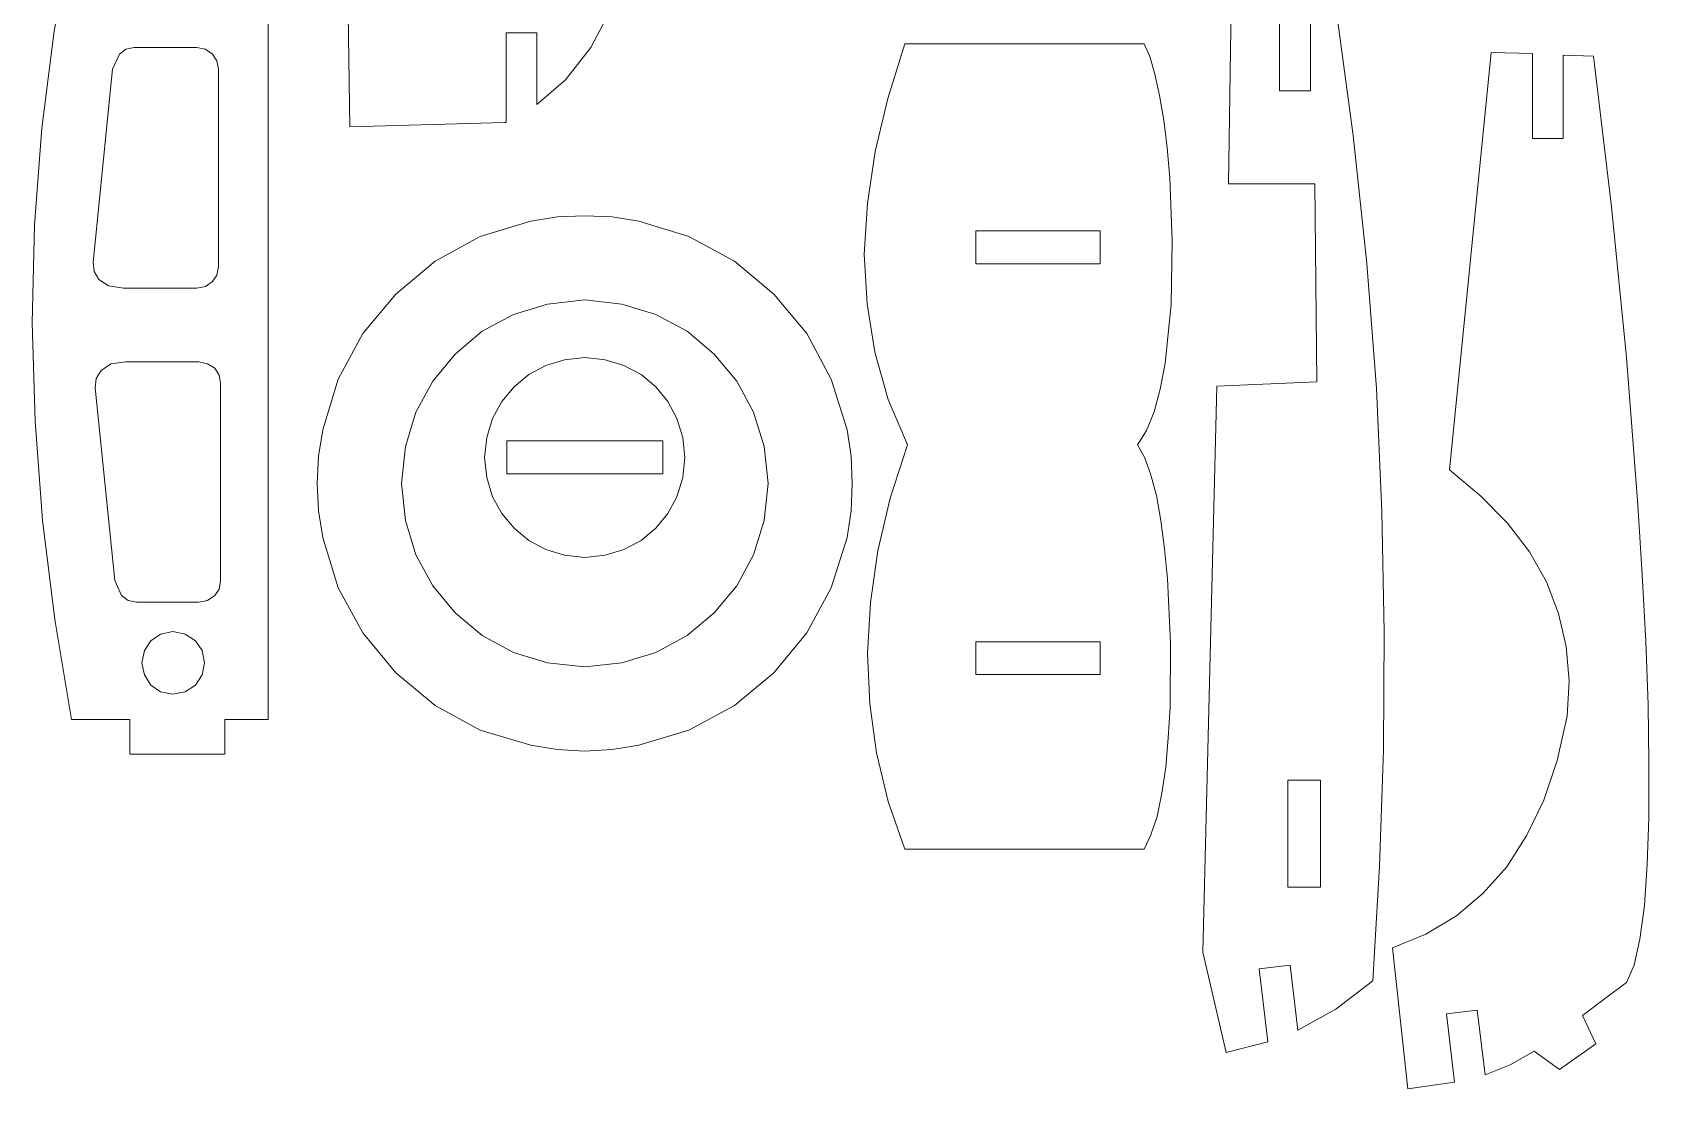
# Model space of a CAD drawing. Header units: millimetres. Extents: x -688 to 954, y -287 to 861.
# Drawn here: x -682.3 to -387, y -287.4 to -94.3 of the extents above; entities that cross this region are included whole.
import ezdxf

# ---------------------------------------------------------------- set-up
doc = ezdxf.new("R2010")
doc.units = ezdxf.units.MM
doc.header["$MEASUREMENT"] = 0
doc.layers.add('Camada 1', color=7, linetype='Continuous')

msp = doc.modelspace()

# ---------------------------------------------------------------- linework, layer by layer
at = {"layer": 'Camada 1', "color": 250, "lineweight": 9}
for points, knots in [([(-624.7631, -82.588), (-624.7631, -82.588), (-615.2921, -78.883), (-615.2921, -78.883), (-615.2921, -78.883), (-615.2921, -78.883), (-607.1441, -74.227), (-607.1441, -74.227), (-607.1441, -74.227), (-607.1441, -74.227), (-600.2111, -68.671), (-600.2111, -68.671), (-600.2111, -68.671), (-600.2111, -68.671), (-594.7091, -62.11), (-594.7091, -62.11), (-594.7091, -62.11), (-594.7091, -62.11), (-590.5811, -54.49), (-590.5811, -54.49), (-590.5811, -54.49), (-590.5811, -54.49), (-587.9861, -45.757), (-587.9861, -45.757), (-587.9861, -45.757), (-587.9861, -45.757), (-587.0351, -35.914), (-587.0351, -35.914), (-587.0351, -35.914), (-587.0351, -35.914), (-587.5631, -24.802), (-587.5631, -24.802), (-587.5631, -24.802), (-587.5631, -24.802), (-590.0501, -18.823), (-590.0501, -18.823), (-590.0501, -18.823), (-590.0501, -18.823), (-592.7501, -13.426), (-592.7501, -13.426), (-592.7501, -13.426), (-592.7501, -13.426), (-595.7141, -8.611), (-595.7141, -8.611), (-595.7141, -8.611), (-595.7141, -8.611), (-598.7831, -4.324), (-598.7831, -4.324), (-598.7831, -4.324), (-598.7831, -4.324), (-602.1161, -0.514), (-602.1161, -0.514), (-602.1161, -0.514), (-602.1161, -0.514), (-605.7131, 2.819), (-605.7131, 2.819), (-605.7131, 2.819), (-605.7131, 2.819), (-613.2281, 8.06), (-613.2281, 8.06), (-613.2281, 8.06), (-613.2281, 8.06), (-621.4841, 11.552), (-621.4841, 11.552), (-621.4841, 11.552), (-621.4841, 11.552), (-630.3191, 13.508), (-630.3191, 13.508), (-630.3191, 13.508), (-630.3191, 13.508), (-639.7391, 14.09), (-639.7391, 14.09), (-639.7391, 14.09), (-639.7391, 14.09), (-649.5821, 13.403), (-649.5821, 13.403), (-649.5821, 13.403), (-649.5821, 13.403), (-649.5821, 25.628), (-649.5821, 25.628), (-649.5821, 25.628), (-649.5821, 25.628), (-646.1951, 30.125), (-646.1951, 30.125), (-646.1951, 30.125), (-646.1951, 30.125), (-642.1211, 33.14), (-642.1211, 33.14), (-642.1211, 33.14), (-642.1211, 33.14), (-637.3061, 34.676), (-637.3061, 34.676), (-637.3061, 34.676), (-637.3061, 34.676), (-631.7501, 34.676), (-631.7501, 34.676), (-631.7501, 34.676), (-631.7501, 34.676), (-631.7501, 24.515), (-631.7501, 24.515), (-631.7501, 24.515), (-631.7501, 24.515), (-626.0861, 24.515), (-626.0861, 24.515), (-626.0861, 24.515), (-626.0861, 24.515), (-626.0861, 33.458), (-626.0861, 33.458), (-626.0861, 33.458), (-626.0861, 33.458), (-625.4531, 33.299), (-625.4531, 33.299), (-625.4531, 33.299), (-625.4531, 33.299), (-614.0741, 26.102), (-614.0741, 26.102), (-614.0741, 26.102), (-614.0741, 26.102), (-604.1261, 18.749), (-604.1261, 18.749), (-604.1261, 18.749), (-604.1261, 18.749), (-595.5011, 11.393), (-595.5011, 11.393), (-595.5011, 11.393), (-595.5011, 11.393), (-588.3581, 4.037), (-588.3581, 4.037), (-588.3581, 4.037), (-588.3581, 4.037), (-582.5381, -3.478), (-582.5381, -3.478), (-582.5381, -3.478), (-582.5381, -3.478), (-577.9871, -10.885), (-577.9871, -10.885), (-577.9871, -10.885), (-577.9871, -10.885), (-574.7051, -18.454), (-574.7051, -18.454), (-574.7051, -18.454), (-574.7051, -18.454), (-572.7461, -25.966), (-572.7461, -25.966), (-572.7461, -25.966), (-572.7461, -25.966), (-571.6901, -34.645), (-571.6901, -34.645), (-571.6901, -34.645), (-571.6901, -34.645), (-571.0001, -42.742), (-571.0001, -42.742), (-571.0001, -42.742), (-571.0001, -42.742), (-570.6311, -50.362), (-570.6311, -50.362), (-570.6311, -50.362), (-570.6311, -50.362), (-570.6311, -57.451), (-570.6311, -57.451), (-570.6311, -57.451), (-570.6311, -57.451), (-570.8951, -63.907), (-570.8951, -63.907), (-570.8951, -63.907), (-570.8951, -63.907), (-571.4771, -70.045), (-571.4771, -70.045), (-571.4771, -70.045), (-571.4771, -70.045), (-573.4871, -80.788), (-573.4871, -80.788), (-573.4871, -80.788), (-573.4871, -80.788), (-576.3971, -89.731), (-576.3971, -89.731), (-576.3971, -89.731), (-576.3971, -89.731), (-580.2611, -97.087), (-580.2611, -97.087), (-580.2611, -97.087), (-580.2611, -97.087), (-584.9171, -103.012), (-584.9171, -103.012), (-584.9171, -103.012), (-584.9171, -103.012), (-590.1581, -107.512), (-590.1581, -107.512), (-590.1581, -107.512), (-590.1581, -107.512), (-590.1581, -94.441), (-590.1581, -94.441), (-590.1581, -94.441), (-590.1581, -94.441), (-595.7651, -94.441), (-595.7651, -94.441), (-595.7651, -94.441), (-595.7651, -94.441), (-595.7651, -110.791), (-595.7651, -110.791), (-595.7651, -110.791), (-595.7651, -110.791), (-596.0291, -110.845), (-596.0291, -110.845), (-596.0291, -110.845), (-596.0291, -110.845), (-624.3401, -111.64), (-624.3401, -111.64), (-624.3401, -111.64), (-624.3401, -111.64), (-624.7631, -82.588), (-624.7631, -82.588)], [0, 0, 0, 0, 0.01851852, 0.01851852, 0.01851852, 0.01851852, 0.03703704, 0.03703704, 0.03703704, 0.03703704, 0.05555556, 0.05555556, 0.05555556, 0.05555556, 0.07407407, 0.07407407, 0.07407407, 0.07407407, 0.09259259, 0.09259259, 0.09259259, 0.09259259, 0.11111111, 0.11111111, 0.11111111, 0.11111111, 0.12962963, 0.12962963, 0.12962963, 0.12962963, 0.14814815, 0.14814815, 0.14814815, 0.14814815, 0.16666667, 0.16666667, 0.16666667, 0.16666667, 0.18518519, 0.18518519, 0.18518519, 0.18518519, 0.2037037, 0.2037037, 0.2037037, 0.2037037, 0.22222222, 0.22222222, 0.22222222, 0.22222222, 0.24074074, 0.24074074, 0.24074074, 0.24074074, 0.25925926, 0.25925926, 0.25925926, 0.25925926, 0.27777778, 0.27777778, 0.27777778, 0.27777778, 0.2962963, 0.2962963, 0.2962963, 0.2962963, 0.31481481, 0.31481481, 0.31481481, 0.31481481, 0.33333333, 0.33333333, 0.33333333, 0.33333333, 0.35185185, 0.35185185, 0.35185185, 0.35185185, 0.37037037, 0.37037037, 0.37037037, 0.37037037, 0.38888889, 0.38888889, 0.38888889, 0.38888889, 0.40740741, 0.40740741, 0.40740741, 0.40740741, 0.42592593, 0.42592593, 0.42592593, 0.42592593, 0.44444444, 0.44444444, 0.44444444, 0.44444444, 0.46296296, 0.46296296, 0.46296296, 0.46296296, 0.48148148, 0.48148148, 0.48148148, 0.48148148, 0.5, 0.5, 0.5, 0.5, 0.51851852, 0.51851852, 0.51851852, 0.51851852, 0.53703704, 0.53703704, 0.53703704, 0.53703704, 0.55555556, 0.55555556, 0.55555556, 0.55555556, 0.57407407, 0.57407407, 0.57407407, 0.57407407, 0.59259259, 0.59259259, 0.59259259, 0.59259259, 0.61111111, 0.61111111, 0.61111111, 0.61111111, 0.62962963, 0.62962963, 0.62962963, 0.62962963, 0.64814815, 0.64814815, 0.64814815, 0.64814815, 0.66666667, 0.66666667, 0.66666667, 0.66666667, 0.68518519, 0.68518519, 0.68518519, 0.68518519, 0.7037037, 0.7037037, 0.7037037, 0.7037037, 0.72222222, 0.72222222, 0.72222222, 0.72222222, 0.74074074, 0.74074074, 0.74074074, 0.74074074, 0.75925926, 0.75925926, 0.75925926, 0.75925926, 0.77777778, 0.77777778, 0.77777778, 0.77777778, 0.7962963, 0.7962963, 0.7962963, 0.7962963, 0.81481481, 0.81481481, 0.81481481, 0.81481481, 0.83333333, 0.83333333, 0.83333333, 0.83333333, 0.85185185, 0.85185185, 0.85185185, 0.85185185, 0.87037037, 0.87037037, 0.87037037, 0.87037037, 0.88888889, 0.88888889, 0.88888889, 0.88888889, 0.90740741, 0.90740741, 0.90740741, 0.90740741, 0.92592593, 0.92592593, 0.92592593, 0.92592593, 0.94444444, 0.94444444, 0.94444444, 0.94444444, 0.96296296, 0.96296296, 0.96296296, 0.96296296, 1, 1, 1, 1]), ([(-663.7125, -70.6064), (-663.7125, -70.6064), (-647.0415, -69.9704), (-647.0415, -69.9704), (-647.0415, -69.9704), (-647.0415, -69.9704), (-647.1495, -76.5314), (-647.1495, -76.5314), (-647.1495, -76.5314), (-647.1495, -76.5314), (-639.2115, -76.5314), (-639.2115, -76.5314), (-639.2115, -76.5314), (-639.2115, -76.5314), (-639.2115, -219.9374), (-639.2115, -219.9374), (-639.2115, -219.9374), (-639.2115, -219.9374), (-647.1495, -219.9374), (-647.1495, -219.9374), (-647.1495, -219.9374), (-647.1495, -219.9374), (-647.1495, -226.2854), (-647.1495, -226.2854), (-647.1495, -226.2854), (-647.1495, -226.2854), (-664.5045, -226.2854), (-664.5045, -226.2854), (-664.5045, -226.2854), (-664.5045, -226.2854), (-664.5045, -219.9374), (-664.5045, -219.9374), (-664.5045, -219.9374), (-664.5045, -219.9374), (-675.1935, -219.9374), (-675.1935, -219.9374), (-675.1935, -219.9374), (-675.1935, -219.9374), (-678.2115, -201.6794), (-678.2115, -201.6794), (-678.2115, -201.6794), (-678.2115, -201.6794), (-680.4855, -183.4784), (-680.4855, -183.4784), (-680.4855, -183.4784), (-680.4855, -183.4784), (-681.8085, -165.3794), (-681.8085, -165.3794), (-681.8085, -165.3794), (-681.8085, -165.3794), (-682.3365, -147.4424), (-682.3365, -147.4424), (-682.3365, -147.4424), (-682.3365, -147.4424), (-681.9675, -129.5564), (-681.9675, -129.5564), (-681.9675, -129.5564), (-681.9675, -129.5564), (-680.5905, -111.8294), (-680.5905, -111.8294), (-680.5905, -111.8294), (-680.5905, -111.8294), (-678.3705, -94.1024), (-678.3705, -94.1024), (-678.3705, -94.1024), (-678.3705, -94.1024), (-675.1935, -76.5314), (-675.1935, -76.5314), (-675.1935, -76.5314), (-675.1935, -76.5314), (-664.5045, -76.5314), (-664.5045, -76.5314), (-664.5045, -76.5314), (-664.5045, -76.5314), (-663.7125, -70.6064), (-663.7125, -70.6064)], [0, 0, 0, 0, 0.05, 0.05, 0.05, 0.05, 0.1, 0.1, 0.1, 0.1, 0.15, 0.15, 0.15, 0.15, 0.2, 0.2, 0.2, 0.2, 0.25, 0.25, 0.25, 0.25, 0.3, 0.3, 0.3, 0.3, 0.35, 0.35, 0.35, 0.35, 0.4, 0.4, 0.4, 0.4, 0.45, 0.45, 0.45, 0.45, 0.5, 0.5, 0.5, 0.5, 0.55, 0.55, 0.55, 0.55, 0.6, 0.6, 0.6, 0.6, 0.65, 0.65, 0.65, 0.65, 0.7, 0.7, 0.7, 0.7, 0.75, 0.75, 0.75, 0.75, 0.8, 0.8, 0.8, 0.8, 0.85, 0.85, 0.85, 0.85, 0.9, 0.9, 0.9, 0.9, 1, 1, 1, 1]), ([(-468.4731, -262.4782), (-468.4731, -262.4782), (-465.8811, -159.0262), (-465.8811, -159.0262), (-465.8811, -159.0262), (-465.8811, -159.0262), (-447.6261, -158.2312), (-447.6261, -158.2312), (-447.6261, -158.2312), (-447.6261, -158.2312), (-447.9951, -122.0362), (-447.9951, -122.0362), (-447.9951, -122.0362), (-447.9951, -122.0362), (-463.7661, -122.0362), (-463.7661, -122.0362), (-463.7661, -122.0362), (-463.7661, -122.0362), (-463.2891, -89.7052), (-463.2891, -89.7052), (-463.2891, -89.7052), (-463.2891, -89.7052), (-454.4511, -89.4922), (-454.4511, -89.4922), (-454.4511, -89.4922), (-454.4511, -89.4922), (-454.4511, -105.0502), (-454.4511, -105.0502), (-454.4511, -105.0502), (-454.4511, -105.0502), (-448.7901, -105.0502), (-448.7901, -105.0502), (-448.7901, -105.0502), (-448.7901, -105.0502), (-448.7901, -89.3872), (-448.7901, -89.3872), (-448.7901, -89.3872), (-448.7901, -89.3872), (-444.1851, -89.2822), (-444.1851, -89.2822), (-444.1851, -89.2822), (-444.1851, -89.2822), (-440.9571, -113.1982), (-440.9571, -113.1982), (-440.9571, -113.1982), (-440.9571, -113.1982), (-438.4701, -136.5892), (-438.4701, -136.5892), (-438.4701, -136.5892), (-438.4701, -136.5892), (-436.7241, -159.4492), (-436.7241, -159.4492), (-436.7241, -159.4492), (-436.7241, -159.4492), (-435.7191, -181.8862), (-435.7191, -181.8862), (-435.7191, -181.8862), (-435.7191, -181.8862), (-435.2961, -203.8972), (-435.2961, -203.8972), (-435.2961, -203.8972), (-435.2961, -203.8972), (-435.4551, -225.4882), (-435.4551, -225.4882), (-435.4551, -225.4882), (-435.4551, -225.4882), (-436.1961, -246.7612), (-436.1961, -246.7612), (-436.1961, -246.7612), (-436.1961, -246.7612), (-437.3601, -267.6622), (-437.3601, -267.6622), (-437.3601, -267.6622), (-437.3601, -267.6622), (-444.1341, -272.8492), (-444.1341, -272.8492), (-444.1341, -272.8492), (-444.1341, -272.8492), (-451.0641, -276.7102), (-451.0641, -276.7102), (-451.0641, -276.7102), (-451.0641, -276.7102), (-452.4951, -264.8062), (-452.4951, -264.8062), (-452.4951, -264.8062), (-452.4951, -264.8062), (-458.1561, -265.4932), (-458.1561, -265.4932), (-458.1561, -265.4932), (-458.1561, -265.4932), (-456.5691, -278.8282), (-456.5691, -278.8282), (-456.5691, -278.8282), (-456.5691, -278.8282), (-464.1891, -280.7872), (-464.1891, -280.7872), (-464.1891, -280.7872), (-464.1891, -280.7872), (-468.4731, -262.4782), (-468.4731, -262.4782)], [0, 0, 0, 0, 0.03846154, 0.03846154, 0.03846154, 0.03846154, 0.07692308, 0.07692308, 0.07692308, 0.07692308, 0.11538462, 0.11538462, 0.11538462, 0.11538462, 0.15384615, 0.15384615, 0.15384615, 0.15384615, 0.19230769, 0.19230769, 0.19230769, 0.19230769, 0.23076923, 0.23076923, 0.23076923, 0.23076923, 0.26923077, 0.26923077, 0.26923077, 0.26923077, 0.30769231, 0.30769231, 0.30769231, 0.30769231, 0.34615385, 0.34615385, 0.34615385, 0.34615385, 0.38461538, 0.38461538, 0.38461538, 0.38461538, 0.42307692, 0.42307692, 0.42307692, 0.42307692, 0.46153846, 0.46153846, 0.46153846, 0.46153846, 0.5, 0.5, 0.5, 0.5, 0.53846154, 0.53846154, 0.53846154, 0.53846154, 0.57692308, 0.57692308, 0.57692308, 0.57692308, 0.61538462, 0.61538462, 0.61538462, 0.61538462, 0.65384615, 0.65384615, 0.65384615, 0.65384615, 0.69230769, 0.69230769, 0.69230769, 0.69230769, 0.73076923, 0.73076923, 0.73076923, 0.73076923, 0.76923077, 0.76923077, 0.76923077, 0.76923077, 0.80769231, 0.80769231, 0.80769231, 0.80769231, 0.84615385, 0.84615385, 0.84615385, 0.84615385, 0.88461538, 0.88461538, 0.88461538, 0.88461538, 0.92307692, 0.92307692, 0.92307692, 0.92307692, 1, 1, 1, 1]), ([(-671.2245, -136.3274), (-671.2245, -136.3274), (-667.6785, -101.0864), (-667.6785, -101.0864), (-667.6785, -101.0864), (-667.6785, -101.0864), (-666.4095, -98.3354), (-666.4095, -98.3354), (-666.4095, -98.3354), (-666.4095, -98.3354), (-665.2455, -97.4354), (-665.2455, -97.4354), (-665.2455, -97.4354), (-665.2455, -97.4354), (-663.7125, -97.1174), (-663.7125, -97.1174), (-663.7125, -97.1174), (-663.7125, -97.1174), (-652.2825, -97.1174), (-652.2825, -97.1174), (-652.2825, -97.1174), (-652.2825, -97.1174), (-650.6925, -97.4354), (-650.6925, -97.4354), (-650.6925, -97.4354), (-650.6925, -97.4354), (-649.4235, -98.3354), (-649.4235, -98.3354), (-649.4235, -98.3354), (-649.4235, -98.3354), (-648.6285, -99.5504), (-648.6285, -99.5504), (-648.6285, -99.5504), (-648.6285, -99.5504), (-648.3135, -101.0864), (-648.3135, -101.0864), (-648.3135, -101.0864), (-648.3135, -101.0864), (-648.3135, -137.1224), (-648.3135, -137.1224), (-648.3135, -137.1224), (-648.3135, -137.1224), (-648.6285, -138.7094), (-648.6285, -138.7094), (-648.6285, -138.7094), (-648.6285, -138.7094), (-649.4235, -139.8734), (-649.4235, -139.8734), (-649.4235, -139.8734), (-649.4235, -139.8734), (-650.6925, -140.7734), (-650.6925, -140.7734), (-650.6925, -140.7734), (-650.6925, -140.7734), (-652.2825, -141.0914), (-652.2825, -141.0914), (-652.2825, -141.0914), (-652.2825, -141.0914), (-665.6685, -141.0914), (-665.6685, -141.0914), (-665.6685, -141.0914), (-665.6685, -141.0914), (-668.4195, -140.6684), (-668.4195, -140.6684), (-668.4195, -140.6684), (-668.4195, -140.6684), (-670.1655, -139.5044), (-670.1655, -139.5044), (-670.1655, -139.5044), (-670.1655, -139.5044), (-671.0655, -138.0224), (-671.0655, -138.0224), (-671.0655, -138.0224), (-671.0655, -138.0224), (-671.2245, -136.3274), (-671.2245, -136.3274)], [0, 0, 0, 0, 0.05, 0.05, 0.05, 0.05, 0.1, 0.1, 0.1, 0.1, 0.15, 0.15, 0.15, 0.15, 0.2, 0.2, 0.2, 0.2, 0.25, 0.25, 0.25, 0.25, 0.3, 0.3, 0.3, 0.3, 0.35, 0.35, 0.35, 0.35, 0.4, 0.4, 0.4, 0.4, 0.45, 0.45, 0.45, 0.45, 0.5, 0.5, 0.5, 0.5, 0.55, 0.55, 0.55, 0.55, 0.6, 0.6, 0.6, 0.6, 0.65, 0.65, 0.65, 0.65, 0.7, 0.7, 0.7, 0.7, 0.75, 0.75, 0.75, 0.75, 0.8, 0.8, 0.8, 0.8, 0.85, 0.85, 0.85, 0.85, 0.9, 0.9, 0.9, 0.9, 1, 1, 1, 1]), ([(-525.9931, -106.405), (-525.9931, -106.405), (-522.9241, -96.454), (-522.9241, -96.454), (-522.9241, -96.454), (-522.9241, -96.454), (-479.1631, -96.454), (-479.1631, -96.454), (-479.1631, -96.454), (-479.1631, -96.454), (-478.1581, -98.785), (-478.1581, -98.785), (-478.1581, -98.785), (-478.1581, -98.785), (-477.2041, -101.959), (-477.2041, -101.959), (-477.2041, -101.959), (-477.2041, -101.959), (-476.3581, -105.874), (-476.3581, -105.874), (-476.3581, -105.874), (-476.3581, -105.874), (-475.5631, -110.374), (-475.5631, -110.374), (-475.5631, -110.374), (-475.5631, -110.374), (-474.9811, -115.453), (-474.9811, -115.453), (-474.9811, -115.453), (-474.9811, -115.453), (-474.5041, -120.955), (-474.5041, -120.955), (-474.5041, -120.955), (-474.5041, -120.955), (-474.0301, -132.439), (-474.0301, -132.439), (-474.0301, -132.439), (-474.0301, -132.439), (-474.2401, -144.079), (-474.2401, -144.079), (-474.2401, -144.079), (-474.2401, -144.079), (-475.3531, -154.822), (-475.3531, -154.822), (-475.3531, -154.822), (-475.3531, -154.822), (-476.2531, -159.586), (-476.2531, -159.586), (-476.2531, -159.586), (-476.2531, -159.586), (-477.3631, -163.714), (-477.3631, -163.714), (-477.3631, -163.714), (-477.3631, -163.714), (-478.7401, -167.098), (-478.7401, -167.098), (-478.7401, -167.098), (-478.7401, -167.098), (-480.3781, -169.744), (-480.3781, -169.744), (-480.3781, -169.744), (-480.3781, -169.744), (-479.1091, -171.967), (-479.1091, -171.967), (-479.1091, -171.967), (-479.1091, -171.967), (-477.9991, -175.036), (-477.9991, -175.036), (-477.9991, -175.036), (-477.9991, -175.036), (-476.9401, -179.005), (-476.9401, -179.005), (-476.9401, -179.005), (-476.9401, -179.005), (-476.1451, -183.556), (-476.1451, -183.556), (-476.1451, -183.556), (-476.1451, -183.556), (-475.4581, -188.743), (-475.4581, -188.743), (-475.4581, -188.743), (-475.4581, -188.743), (-474.9301, -194.194), (-474.9301, -194.194), (-474.9301, -194.194), (-474.9301, -194.194), (-474.3481, -205.888), (-474.3481, -205.888), (-474.3481, -205.888), (-474.3481, -205.888), (-474.3991, -217.687), (-474.3991, -217.687), (-474.3991, -217.687), (-474.3991, -217.687), (-474.7711, -223.297), (-474.7711, -223.297), (-474.7711, -223.297), (-474.7711, -223.297), (-475.1941, -228.64), (-475.1941, -228.64), (-475.1941, -228.64), (-475.1941, -228.64), (-475.9351, -233.404), (-475.9351, -233.404), (-475.9351, -233.404), (-475.9351, -233.404), (-476.7811, -237.637), (-476.7811, -237.637), (-476.7811, -237.637), (-476.7811, -237.637), (-477.9451, -241.024), (-477.9451, -241.024), (-477.9451, -241.024), (-477.9451, -241.024), (-479.1631, -243.616), (-479.1631, -243.616), (-479.1631, -243.616), (-479.1631, -243.616), (-522.9241, -243.616), (-522.9241, -243.616), (-522.9241, -243.616), (-522.9241, -243.616), (-525.9391, -234.886), (-525.9391, -234.886), (-525.9391, -234.886), (-525.9391, -234.886), (-528.1111, -225.994), (-528.1111, -225.994), (-528.1111, -225.994), (-528.1111, -225.994), (-529.3261, -217.054), (-529.3261, -217.054), (-529.3261, -217.054), (-529.3261, -217.054), (-529.7491, -207.844), (-529.7491, -207.844), (-529.7491, -207.844), (-529.7491, -207.844), (-529.1671, -198.532), (-529.1671, -198.532), (-529.1671, -198.532), (-529.1671, -198.532), (-527.8441, -189.112), (-527.8441, -189.112), (-527.8441, -189.112), (-527.8441, -189.112), (-525.5701, -179.482), (-525.5701, -179.482), (-525.5701, -179.482), (-525.5701, -179.482), (-522.3961, -169.744), (-522.3961, -169.744), (-522.3961, -169.744), (-522.3961, -169.744), (-525.9391, -161.437), (-525.9391, -161.437), (-525.9391, -161.437), (-525.9391, -161.437), (-528.3751, -152.812), (-528.3751, -152.812), (-528.3751, -152.812), (-528.3751, -152.812), (-529.8031, -143.974), (-529.8031, -143.974), (-529.8031, -143.974), (-529.8031, -143.974), (-530.3311, -134.872), (-530.3311, -134.872), (-530.3311, -134.872), (-530.3311, -134.872), (-529.7491, -125.614), (-529.7491, -125.614), (-529.7491, -125.614), (-529.7491, -125.614), (-528.3211, -116.089), (-528.3211, -116.089), (-528.3211, -116.089), (-528.3211, -116.089), (-525.9931, -106.405), (-525.9931, -106.405)], [0, 0, 0, 0, 0.02173913, 0.02173913, 0.02173913, 0.02173913, 0.04347826, 0.04347826, 0.04347826, 0.04347826, 0.06521739, 0.06521739, 0.06521739, 0.06521739, 0.08695652, 0.08695652, 0.08695652, 0.08695652, 0.10869565, 0.10869565, 0.10869565, 0.10869565, 0.13043478, 0.13043478, 0.13043478, 0.13043478, 0.15217391, 0.15217391, 0.15217391, 0.15217391, 0.17391304, 0.17391304, 0.17391304, 0.17391304, 0.19565217, 0.19565217, 0.19565217, 0.19565217, 0.2173913, 0.2173913, 0.2173913, 0.2173913, 0.23913043, 0.23913043, 0.23913043, 0.23913043, 0.26086957, 0.26086957, 0.26086957, 0.26086957, 0.2826087, 0.2826087, 0.2826087, 0.2826087, 0.30434783, 0.30434783, 0.30434783, 0.30434783, 0.32608696, 0.32608696, 0.32608696, 0.32608696, 0.34782609, 0.34782609, 0.34782609, 0.34782609, 0.36956522, 0.36956522, 0.36956522, 0.36956522, 0.39130435, 0.39130435, 0.39130435, 0.39130435, 0.41304348, 0.41304348, 0.41304348, 0.41304348, 0.43478261, 0.43478261, 0.43478261, 0.43478261, 0.45652174, 0.45652174, 0.45652174, 0.45652174, 0.47826087, 0.47826087, 0.47826087, 0.47826087, 0.5, 0.5, 0.5, 0.5, 0.52173913, 0.52173913, 0.52173913, 0.52173913, 0.54347826, 0.54347826, 0.54347826, 0.54347826, 0.56521739, 0.56521739, 0.56521739, 0.56521739, 0.58695652, 0.58695652, 0.58695652, 0.58695652, 0.60869565, 0.60869565, 0.60869565, 0.60869565, 0.63043478, 0.63043478, 0.63043478, 0.63043478, 0.65217391, 0.65217391, 0.65217391, 0.65217391, 0.67391304, 0.67391304, 0.67391304, 0.67391304, 0.69565217, 0.69565217, 0.69565217, 0.69565217, 0.7173913, 0.7173913, 0.7173913, 0.7173913, 0.73913043, 0.73913043, 0.73913043, 0.73913043, 0.76086957, 0.76086957, 0.76086957, 0.76086957, 0.7826087, 0.7826087, 0.7826087, 0.7826087, 0.80434783, 0.80434783, 0.80434783, 0.80434783, 0.82608696, 0.82608696, 0.82608696, 0.82608696, 0.84782609, 0.84782609, 0.84782609, 0.84782609, 0.86956522, 0.86956522, 0.86956522, 0.86956522, 0.89130435, 0.89130435, 0.89130435, 0.89130435, 0.91304348, 0.91304348, 0.91304348, 0.91304348, 0.93478261, 0.93478261, 0.93478261, 0.93478261, 0.95652174, 0.95652174, 0.95652174, 0.95652174, 1, 1, 1, 1]), ([(-431.0091, -287.4022), (-431.0091, -287.4022), (-433.8141, -261.6832), (-433.8141, -261.6832), (-433.8141, -261.6832), (-433.8141, -261.6832), (-427.6761, -259.1422), (-427.6761, -259.1422), (-427.6761, -259.1422), (-427.6761, -259.1422), (-422.1201, -255.8092), (-422.1201, -255.8092), (-422.1201, -255.8092), (-422.1201, -255.8092), (-417.2511, -251.6812), (-417.2511, -251.6812), (-417.2511, -251.6812), (-417.2511, -251.6812), (-412.9131, -246.8662), (-412.9131, -246.8662), (-412.9131, -246.8662), (-412.9131, -246.8662), (-409.2621, -241.0972), (-409.2621, -241.0972), (-409.2621, -241.0972), (-409.2621, -241.0972), (-406.1391, -234.6952), (-406.1391, -234.6952), (-406.1391, -234.6952), (-406.1391, -234.6952), (-403.7031, -227.3932), (-403.7031, -227.3932), (-403.7031, -227.3932), (-403.7031, -227.3932), (-401.8521, -219.3502), (-401.8521, -219.3502), (-401.8521, -219.3502), (-401.8521, -219.3502), (-401.5341, -212.8402), (-401.5341, -212.8402), (-401.5341, -212.8402), (-401.5341, -212.8402), (-402.0651, -206.5972), (-402.0651, -206.5972), (-402.0651, -206.5972), (-402.0651, -206.5972), (-403.4391, -200.5642), (-403.4391, -200.5642), (-403.4391, -200.5642), (-403.4391, -200.5642), (-405.6621, -194.7442), (-405.6621, -194.7442), (-405.6621, -194.7442), (-405.6621, -194.7442), (-408.7851, -189.2932), (-408.7851, -189.2932), (-408.7851, -189.2932), (-408.7851, -189.2932), (-412.8051, -184.0552), (-412.8051, -184.0552), (-412.8051, -184.0552), (-412.8051, -184.0552), (-417.6741, -179.0812), (-417.6741, -179.0812), (-417.6741, -179.0812), (-417.6741, -179.0812), (-423.3891, -174.3172), (-423.3891, -174.3172), (-423.3891, -174.3172), (-423.3891, -174.3172), (-415.7691, -98.0122), (-415.7691, -98.0122), (-415.7691, -98.0122), (-415.7691, -98.0122), (-408.2031, -98.2222), (-408.2031, -98.2222), (-408.2031, -98.2222), (-408.2031, -98.2222), (-408.2031, -113.7292), (-408.2031, -113.7292), (-408.2031, -113.7292), (-408.2031, -113.7292), (-402.5931, -113.7292), (-402.5931, -113.7292), (-402.5931, -113.7292), (-402.5931, -113.7292), (-402.5931, -98.4892), (-402.5931, -98.4892), (-402.5931, -98.4892), (-402.5931, -98.4892), (-397.0371, -98.6992), (-397.0371, -98.6992), (-397.0371, -98.6992), (-397.0371, -98.6992), (-393.7551, -126.2152), (-393.7551, -126.2152), (-393.7551, -126.2152), (-393.7551, -126.2152), (-391.0581, -153.7852), (-391.0581, -153.7852), (-391.0581, -153.7852), (-391.0581, -153.7852), (-388.9401, -180.6682), (-388.9401, -180.6682), (-388.9401, -180.6682), (-388.9401, -180.6682), (-388.1481, -193.4722), (-388.1481, -193.4722), (-388.1481, -193.4722), (-388.1481, -193.4722), (-387.5121, -205.6972), (-387.5121, -205.6972), (-387.5121, -205.6972), (-387.5121, -205.6972), (-387.0891, -217.2322), (-387.0891, -217.2322), (-387.0891, -217.2322), (-387.0891, -217.2322), (-386.9841, -227.9212), (-386.9841, -227.9212), (-386.9841, -227.9212), (-386.9841, -227.9212), (-386.9841, -237.8182), (-386.9841, -237.8182), (-386.9841, -237.8182), (-386.9841, -237.8182), (-387.2481, -246.4432), (-387.2481, -246.4432), (-387.2481, -246.4432), (-387.2481, -246.4432), (-387.7761, -253.9042), (-387.7761, -253.9042), (-387.7761, -253.9042), (-387.7761, -253.9042), (-388.6221, -260.0962), (-388.6221, -260.0962), (-388.6221, -260.0962), (-388.6221, -260.0962), (-389.6301, -264.8062), (-389.6301, -264.8062), (-389.6301, -264.8062), (-389.6301, -264.8062), (-391.0581, -267.9802), (-391.0581, -267.9802), (-391.0581, -267.9802), (-391.0581, -267.9802), (-395.1321, -271.0492), (-395.1321, -271.0492), (-395.1321, -271.0492), (-395.1321, -271.0492), (-399.1011, -274.0132), (-399.1011, -274.0132), (-399.1011, -274.0132), (-399.1011, -274.0132), (-396.6141, -279.1972), (-396.6141, -279.1972), (-396.6141, -279.1972), (-396.6141, -279.1972), (-403.2801, -283.9072), (-403.2801, -283.9072), (-403.2801, -283.9072), (-403.2801, -283.9072), (-407.8851, -280.5742), (-407.8851, -280.5742), (-407.8851, -280.5742), (-407.8851, -280.5742), (-412.2771, -283.0612), (-412.2771, -283.0612), (-412.2771, -283.0612), (-412.2771, -283.0612), (-416.8821, -284.8612), (-416.8821, -284.8612), (-416.8821, -284.8612), (-416.8821, -284.8612), (-418.3101, -273.0592), (-418.3101, -273.0592), (-418.3101, -273.0592), (-418.3101, -273.0592), (-423.9201, -273.7492), (-423.9201, -273.7492), (-423.9201, -273.7492), (-423.9201, -273.7492), (-422.4381, -286.2352), (-422.4381, -286.2352), (-422.4381, -286.2352), (-422.4381, -286.2352), (-431.0091, -287.4022), (-431.0091, -287.4022)], [0, 0, 0, 0, 0.02083333, 0.02083333, 0.02083333, 0.02083333, 0.04166667, 0.04166667, 0.04166667, 0.04166667, 0.0625, 0.0625, 0.0625, 0.0625, 0.08333333, 0.08333333, 0.08333333, 0.08333333, 0.10416667, 0.10416667, 0.10416667, 0.10416667, 0.125, 0.125, 0.125, 0.125, 0.14583333, 0.14583333, 0.14583333, 0.14583333, 0.16666667, 0.16666667, 0.16666667, 0.16666667, 0.1875, 0.1875, 0.1875, 0.1875, 0.20833333, 0.20833333, 0.20833333, 0.20833333, 0.22916667, 0.22916667, 0.22916667, 0.22916667, 0.25, 0.25, 0.25, 0.25, 0.27083333, 0.27083333, 0.27083333, 0.27083333, 0.29166667, 0.29166667, 0.29166667, 0.29166667, 0.3125, 0.3125, 0.3125, 0.3125, 0.33333333, 0.33333333, 0.33333333, 0.33333333, 0.35416667, 0.35416667, 0.35416667, 0.35416667, 0.375, 0.375, 0.375, 0.375, 0.39583333, 0.39583333, 0.39583333, 0.39583333, 0.41666667, 0.41666667, 0.41666667, 0.41666667, 0.4375, 0.4375, 0.4375, 0.4375, 0.45833333, 0.45833333, 0.45833333, 0.45833333, 0.47916667, 0.47916667, 0.47916667, 0.47916667, 0.5, 0.5, 0.5, 0.5, 0.52083333, 0.52083333, 0.52083333, 0.52083333, 0.54166667, 0.54166667, 0.54166667, 0.54166667, 0.5625, 0.5625, 0.5625, 0.5625, 0.58333333, 0.58333333, 0.58333333, 0.58333333, 0.60416667, 0.60416667, 0.60416667, 0.60416667, 0.625, 0.625, 0.625, 0.625, 0.64583333, 0.64583333, 0.64583333, 0.64583333, 0.66666667, 0.66666667, 0.66666667, 0.66666667, 0.6875, 0.6875, 0.6875, 0.6875, 0.70833333, 0.70833333, 0.70833333, 0.70833333, 0.72916667, 0.72916667, 0.72916667, 0.72916667, 0.75, 0.75, 0.75, 0.75, 0.77083333, 0.77083333, 0.77083333, 0.77083333, 0.79166667, 0.79166667, 0.79166667, 0.79166667, 0.8125, 0.8125, 0.8125, 0.8125, 0.83333333, 0.83333333, 0.83333333, 0.83333333, 0.85416667, 0.85416667, 0.85416667, 0.85416667, 0.875, 0.875, 0.875, 0.875, 0.89583333, 0.89583333, 0.89583333, 0.89583333, 0.91666667, 0.91666667, 0.91666667, 0.91666667, 0.9375, 0.9375, 0.9375, 0.9375, 0.95833333, 0.95833333, 0.95833333, 0.95833333, 1, 1, 1, 1]), ([(-629.2617, -186.6482), (-629.2617, -186.6482), (-626.4567, -195.8552), (-626.4567, -195.8552), (-626.4567, -195.8552), (-626.4567, -195.8552), (-621.9567, -204.1112), (-621.9567, -204.1112), (-621.9567, -204.1112), (-621.9567, -204.1112), (-615.9267, -211.4132), (-615.9267, -211.4132), (-615.9267, -211.4132), (-615.9267, -211.4132), (-608.7297, -217.3954), (-608.7297, -217.3954), (-608.7297, -217.3954), (-608.7297, -217.3954), (-600.4737, -221.8924), (-600.4737, -221.8924), (-600.4737, -221.8924), (-600.4737, -221.8924), (-591.2667, -224.6434), (-591.2667, -224.6434), (-591.2667, -224.6434), (-591.2667, -224.6434), (-586.3977, -225.4384), (-586.3977, -225.4384), (-586.3977, -225.4384), (-586.3977, -225.4384), (-581.4237, -225.7024), (-581.4237, -225.7024), (-581.4237, -225.7024), (-581.4237, -225.7024), (-576.3957, -225.4384), (-576.3957, -225.4384), (-576.3957, -225.4384), (-576.3957, -225.4384), (-571.5297, -224.6434), (-571.5297, -224.6434), (-571.5297, -224.6434), (-571.5297, -224.6434), (-562.3737, -221.8924), (-562.3737, -221.8924), (-562.3737, -221.8924), (-562.3737, -221.8924), (-554.0127, -217.3954), (-554.0127, -217.3954), (-554.0127, -217.3954), (-554.0127, -217.3954), (-546.8157, -211.4132), (-546.8157, -211.4132), (-546.8157, -211.4132), (-546.8157, -211.4132), (-540.8367, -204.1112), (-540.8367, -204.1112), (-540.8367, -204.1112), (-540.8367, -204.1112), (-536.3397, -195.8552), (-536.3397, -195.8552), (-536.3397, -195.8552), (-536.3397, -195.8552), (-533.4297, -186.6482), (-533.4297, -186.6482), (-533.4297, -186.6482), (-533.4297, -186.6482), (-532.7397, -181.7822), (-532.7397, -181.7822), (-532.7397, -181.7822), (-532.7397, -181.7822), (-532.5297, -176.8052), (-532.5297, -176.8052), (-532.5297, -176.8052), (-532.5297, -176.8052), (-532.7397, -171.8312), (-532.7397, -171.8312), (-532.7397, -171.8312), (-532.7397, -171.8312), (-533.4297, -166.9652), (-533.4297, -166.9652), (-533.4297, -166.9652), (-533.4297, -166.9652), (-536.3397, -157.7552), (-536.3397, -157.7552), (-536.3397, -157.7552), (-536.3397, -157.7552), (-540.8367, -149.3972), (-540.8367, -149.3972), (-540.8367, -149.3972), (-540.8367, -149.3972), (-546.8157, -142.2002), (-546.8157, -142.2002), (-546.8157, -142.2002), (-546.8157, -142.2002), (-554.0127, -136.1672), (-554.0127, -136.1672), (-554.0127, -136.1672), (-554.0127, -136.1672), (-562.3737, -131.6702), (-562.3737, -131.6702), (-562.3737, -131.6702), (-562.3737, -131.6702), (-571.5297, -128.8652), (-571.5297, -128.8652), (-571.5297, -128.8652), (-571.5297, -128.8652), (-576.3957, -128.0702), (-576.3957, -128.0702), (-576.3957, -128.0702), (-576.3957, -128.0702), (-581.4237, -127.8602), (-581.4237, -127.8602), (-581.4237, -127.8602), (-581.4237, -127.8602), (-586.3977, -128.0702), (-586.3977, -128.0702), (-586.3977, -128.0702), (-586.3977, -128.0702), (-591.2667, -128.8652), (-591.2667, -128.8652), (-591.2667, -128.8652), (-591.2667, -128.8652), (-600.4737, -131.6702), (-600.4737, -131.6702), (-600.4737, -131.6702), (-600.4737, -131.6702), (-608.7297, -136.1672), (-608.7297, -136.1672), (-608.7297, -136.1672), (-608.7297, -136.1672), (-615.9267, -142.2002), (-615.9267, -142.2002), (-615.9267, -142.2002), (-615.9267, -142.2002), (-621.9567, -149.3972), (-621.9567, -149.3972), (-621.9567, -149.3972), (-621.9567, -149.3972), (-626.4567, -157.7552), (-626.4567, -157.7552), (-626.4567, -157.7552), (-626.4567, -157.7552), (-629.2617, -166.9652), (-629.2617, -166.9652), (-629.2617, -166.9652), (-629.2617, -166.9652), (-630.0537, -171.8312), (-630.0537, -171.8312), (-630.0537, -171.8312), (-630.0537, -171.8312), (-630.2667, -176.8052), (-630.2667, -176.8052), (-630.2667, -176.8052), (-630.2667, -176.8052), (-630.0537, -181.7822), (-630.0537, -181.7822), (-630.0537, -181.7822), (-630.0537, -181.7822), (-629.2617, -186.6482), (-629.2617, -186.6482)], [0, 0, 0, 0, 0.02439024, 0.02439024, 0.02439024, 0.02439024, 0.04878049, 0.04878049, 0.04878049, 0.04878049, 0.07317073, 0.07317073, 0.07317073, 0.07317073, 0.09756098, 0.09756098, 0.09756098, 0.09756098, 0.12195122, 0.12195122, 0.12195122, 0.12195122, 0.14634146, 0.14634146, 0.14634146, 0.14634146, 0.17073171, 0.17073171, 0.17073171, 0.17073171, 0.19512195, 0.19512195, 0.19512195, 0.19512195, 0.2195122, 0.2195122, 0.2195122, 0.2195122, 0.24390244, 0.24390244, 0.24390244, 0.24390244, 0.26829268, 0.26829268, 0.26829268, 0.26829268, 0.29268293, 0.29268293, 0.29268293, 0.29268293, 0.31707317, 0.31707317, 0.31707317, 0.31707317, 0.34146341, 0.34146341, 0.34146341, 0.34146341, 0.36585366, 0.36585366, 0.36585366, 0.36585366, 0.3902439, 0.3902439, 0.3902439, 0.3902439, 0.41463415, 0.41463415, 0.41463415, 0.41463415, 0.43902439, 0.43902439, 0.43902439, 0.43902439, 0.46341463, 0.46341463, 0.46341463, 0.46341463, 0.48780488, 0.48780488, 0.48780488, 0.48780488, 0.51219512, 0.51219512, 0.51219512, 0.51219512, 0.53658537, 0.53658537, 0.53658537, 0.53658537, 0.56097561, 0.56097561, 0.56097561, 0.56097561, 0.58536585, 0.58536585, 0.58536585, 0.58536585, 0.6097561, 0.6097561, 0.6097561, 0.6097561, 0.63414634, 0.63414634, 0.63414634, 0.63414634, 0.65853659, 0.65853659, 0.65853659, 0.65853659, 0.68292683, 0.68292683, 0.68292683, 0.68292683, 0.70731707, 0.70731707, 0.70731707, 0.70731707, 0.73170732, 0.73170732, 0.73170732, 0.73170732, 0.75609756, 0.75609756, 0.75609756, 0.75609756, 0.7804878, 0.7804878, 0.7804878, 0.7804878, 0.80487805, 0.80487805, 0.80487805, 0.80487805, 0.82926829, 0.82926829, 0.82926829, 0.82926829, 0.85365854, 0.85365854, 0.85365854, 0.85365854, 0.87804878, 0.87804878, 0.87804878, 0.87804878, 0.90243902, 0.90243902, 0.90243902, 0.90243902, 0.92682927, 0.92682927, 0.92682927, 0.92682927, 0.95121951, 0.95121951, 0.95121951, 0.95121951, 1, 1, 1, 1]), ([(-509.9071, -130.63), (-509.9071, -130.63), (-487.2061, -130.63), (-487.2061, -130.63), (-487.2061, -130.63), (-487.2061, -130.63), (-487.2061, -136.63), (-487.2061, -136.63), (-487.2061, -136.63), (-487.2061, -136.63), (-509.9071, -136.63), (-509.9071, -136.63), (-509.9071, -136.63), (-509.9071, -136.63), (-509.9071, -130.63), (-509.9071, -130.63)], [0, 0, 0, 0, 0.2, 0.2, 0.2, 0.2, 0.4, 0.4, 0.4, 0.4, 0.6, 0.6, 0.6, 0.6, 1, 1, 1, 1]), ([(-614.8947, -176.8098), (-614.8947, -176.8098), (-614.1537, -183.5298), (-614.1537, -183.5298), (-614.1537, -183.5298), (-614.1537, -183.5298), (-612.2487, -189.8268), (-612.2487, -189.8268), (-612.2487, -189.8268), (-612.2487, -189.8268), (-609.1797, -195.4878), (-609.1797, -195.4878), (-609.1797, -195.4878), (-609.1797, -195.4878), (-605.0517, -200.4078), (-605.0517, -200.4078), (-605.0517, -200.4078), (-605.0517, -200.4078), (-600.1317, -204.5898), (-600.1317, -204.5898), (-600.1317, -204.5898), (-600.1317, -204.5898), (-594.4167, -207.6588), (-594.4167, -207.6588), (-594.4167, -207.6588), (-594.4167, -207.6588), (-588.1707, -209.5638), (-588.1707, -209.5638), (-588.1707, -209.5638), (-588.1707, -209.5638), (-581.3997, -210.3048), (-581.3997, -210.3048), (-581.3997, -210.3048), (-581.3997, -210.3048), (-574.6257, -209.5638), (-574.6257, -209.5638), (-574.6257, -209.5638), (-574.6257, -209.5638), (-568.3827, -207.6588), (-568.3827, -207.6588), (-568.3827, -207.6588), (-568.3827, -207.6588), (-562.6677, -204.5898), (-562.6677, -204.5898), (-562.6677, -204.5898), (-562.6677, -204.5898), (-557.7447, -200.4078), (-557.7447, -200.4078), (-557.7447, -200.4078), (-557.7447, -200.4078), (-553.6167, -195.4878), (-553.6167, -195.4878), (-553.6167, -195.4878), (-553.6167, -195.4878), (-550.5477, -189.8268), (-550.5477, -189.8268), (-550.5477, -189.8268), (-550.5477, -189.8268), (-548.5917, -183.5298), (-548.5917, -183.5298), (-548.5917, -183.5298), (-548.5917, -183.5298), (-547.9017, -176.8098), (-547.9017, -176.8098), (-547.9017, -176.8098), (-547.9017, -176.8098), (-548.5917, -170.0358), (-548.5917, -170.0358), (-548.5917, -170.0358), (-548.5917, -170.0358), (-550.5477, -163.7388), (-550.5477, -163.7388), (-550.5477, -163.7388), (-550.5477, -163.7388), (-553.6167, -158.0748), (-553.6167, -158.0748), (-553.6167, -158.0748), (-553.6167, -158.0748), (-557.7447, -153.1548), (-557.7447, -153.1548), (-557.7447, -153.1548), (-557.7447, -153.1548), (-562.6677, -148.9728), (-562.6677, -148.9728), (-562.6677, -148.9728), (-562.6677, -148.9728), (-568.3827, -145.9038), (-568.3827, -145.9038), (-568.3827, -145.9038), (-568.3827, -145.9038), (-574.6257, -143.9988), (-574.6257, -143.9988), (-574.6257, -143.9988), (-574.6257, -143.9988), (-581.3997, -143.2578), (-581.3997, -143.2578), (-581.3997, -143.2578), (-581.3997, -143.2578), (-588.1707, -143.9988), (-588.1707, -143.9988), (-588.1707, -143.9988), (-588.1707, -143.9988), (-594.4167, -145.9038), (-594.4167, -145.9038), (-594.4167, -145.9038), (-594.4167, -145.9038), (-600.1317, -148.9728), (-600.1317, -148.9728), (-600.1317, -148.9728), (-600.1317, -148.9728), (-605.0517, -153.1548), (-605.0517, -153.1548), (-605.0517, -153.1548), (-605.0517, -153.1548), (-609.1797, -158.0748), (-609.1797, -158.0748), (-609.1797, -158.0748), (-609.1797, -158.0748), (-612.2487, -163.7388), (-612.2487, -163.7388), (-612.2487, -163.7388), (-612.2487, -163.7388), (-614.1537, -170.0358), (-614.1537, -170.0358), (-614.1537, -170.0358), (-614.1537, -170.0358), (-614.8947, -176.8098), (-614.8947, -176.8098)], [0, 0, 0, 0, 0.03030303, 0.03030303, 0.03030303, 0.03030303, 0.06060606, 0.06060606, 0.06060606, 0.06060606, 0.09090909, 0.09090909, 0.09090909, 0.09090909, 0.12121212, 0.12121212, 0.12121212, 0.12121212, 0.15151515, 0.15151515, 0.15151515, 0.15151515, 0.18181818, 0.18181818, 0.18181818, 0.18181818, 0.21212121, 0.21212121, 0.21212121, 0.21212121, 0.24242424, 0.24242424, 0.24242424, 0.24242424, 0.27272727, 0.27272727, 0.27272727, 0.27272727, 0.3030303, 0.3030303, 0.3030303, 0.3030303, 0.33333333, 0.33333333, 0.33333333, 0.33333333, 0.36363636, 0.36363636, 0.36363636, 0.36363636, 0.39393939, 0.39393939, 0.39393939, 0.39393939, 0.42424242, 0.42424242, 0.42424242, 0.42424242, 0.45454545, 0.45454545, 0.45454545, 0.45454545, 0.48484848, 0.48484848, 0.48484848, 0.48484848, 0.51515152, 0.51515152, 0.51515152, 0.51515152, 0.54545455, 0.54545455, 0.54545455, 0.54545455, 0.57575758, 0.57575758, 0.57575758, 0.57575758, 0.60606061, 0.60606061, 0.60606061, 0.60606061, 0.63636364, 0.63636364, 0.63636364, 0.63636364, 0.66666667, 0.66666667, 0.66666667, 0.66666667, 0.6969697, 0.6969697, 0.6969697, 0.6969697, 0.72727273, 0.72727273, 0.72727273, 0.72727273, 0.75757576, 0.75757576, 0.75757576, 0.75757576, 0.78787879, 0.78787879, 0.78787879, 0.78787879, 0.81818182, 0.81818182, 0.81818182, 0.81818182, 0.84848485, 0.84848485, 0.84848485, 0.84848485, 0.87878788, 0.87878788, 0.87878788, 0.87878788, 0.90909091, 0.90909091, 0.90909091, 0.90909091, 0.93939394, 0.93939394, 0.93939394, 0.93939394, 1, 1, 1, 1]), ([(-667.2555, -194.5364), (-667.2555, -194.5364), (-670.8555, -159.2954), (-670.8555, -159.2954), (-670.8555, -159.2954), (-670.8555, -159.2954), (-670.6965, -157.6004), (-670.6965, -157.6004), (-670.6965, -157.6004), (-670.6965, -157.6004), (-669.7425, -156.1184), (-669.7425, -156.1184), (-669.7425, -156.1184), (-669.7425, -156.1184), (-667.9965, -154.9544), (-667.9965, -154.9544), (-667.9965, -154.9544), (-667.9965, -154.9544), (-665.2995, -154.5854), (-665.2995, -154.5854), (-665.2995, -154.5854), (-665.2995, -154.5854), (-651.9105, -154.5854), (-651.9105, -154.5854), (-651.9105, -154.5854), (-651.9105, -154.5854), (-650.3235, -154.9034), (-650.3235, -154.9034), (-650.3235, -154.9034), (-650.3235, -154.9034), (-649.0005, -155.6954), (-649.0005, -155.6954), (-649.0005, -155.6954), (-649.0005, -155.6954), (-648.2055, -156.9674), (-648.2055, -156.9674), (-648.2055, -156.9674), (-648.2055, -156.9674), (-647.9415, -158.5004), (-647.9415, -158.5004), (-647.9415, -158.5004), (-647.9415, -158.5004), (-647.9415, -194.5364), (-647.9415, -194.5364), (-647.9415, -194.5364), (-647.9415, -194.5364), (-648.2055, -196.1234), (-648.2055, -196.1234), (-648.2055, -196.1234), (-648.2055, -196.1234), (-649.0005, -197.2874), (-649.0005, -197.2874), (-649.0005, -197.2874), (-649.0005, -197.2874), (-650.3235, -198.1874), (-650.3235, -198.1874), (-650.3235, -198.1874), (-650.3235, -198.1874), (-651.9105, -198.5054), (-651.9105, -198.5054), (-651.9105, -198.5054), (-651.9105, -198.5054), (-663.2865, -198.5054), (-663.2865, -198.5054), (-663.2865, -198.5054), (-663.2865, -198.5054), (-664.8225, -198.1874), (-664.8225, -198.1874), (-664.8225, -198.1874), (-664.8225, -198.1874), (-666.0405, -197.2874), (-666.0405, -197.2874), (-666.0405, -197.2874), (-666.0405, -197.2874), (-667.2555, -194.5364), (-667.2555, -194.5364)], [0, 0, 0, 0, 0.05, 0.05, 0.05, 0.05, 0.1, 0.1, 0.1, 0.1, 0.15, 0.15, 0.15, 0.15, 0.2, 0.2, 0.2, 0.2, 0.25, 0.25, 0.25, 0.25, 0.3, 0.3, 0.3, 0.3, 0.35, 0.35, 0.35, 0.35, 0.4, 0.4, 0.4, 0.4, 0.45, 0.45, 0.45, 0.45, 0.5, 0.5, 0.5, 0.5, 0.55, 0.55, 0.55, 0.55, 0.6, 0.6, 0.6, 0.6, 0.65, 0.65, 0.65, 0.65, 0.7, 0.7, 0.7, 0.7, 0.75, 0.75, 0.75, 0.75, 0.8, 0.8, 0.8, 0.8, 0.85, 0.85, 0.85, 0.85, 0.9, 0.9, 0.9, 0.9, 1, 1, 1, 1]), ([(-599.3125, -168.3646), (-599.3125, -168.3646), (-598.2535, -164.9266), (-598.2535, -164.9266), (-598.2535, -164.9266), (-598.2535, -164.9266), (-596.5585, -161.8036), (-596.5585, -161.8036), (-596.5585, -161.8036), (-596.5585, -161.8036), (-594.2845, -159.1066), (-594.2845, -159.1066), (-594.2845, -159.1066), (-594.2845, -159.1066), (-591.5845, -156.8836), (-591.5845, -156.8836), (-591.5845, -156.8836), (-591.5845, -156.8836), (-588.5155, -155.2426), (-588.5155, -155.2426), (-588.5155, -155.2426), (-588.5155, -155.2426), (-585.0775, -154.1836), (-585.0775, -154.1836), (-585.0775, -154.1836), (-585.0775, -154.1836), (-581.3725, -153.7606), (-581.3725, -153.7606), (-581.3725, -153.7606), (-581.3725, -153.7606), (-577.6675, -154.1836), (-577.6675, -154.1836), (-577.6675, -154.1836), (-577.6675, -154.1836), (-574.2295, -155.2426), (-574.2295, -155.2426), (-574.2295, -155.2426), (-574.2295, -155.2426), (-571.1065, -156.8836), (-571.1065, -156.8836), (-571.1065, -156.8836), (-571.1065, -156.8836), (-568.4065, -159.1066), (-568.4065, -159.1066), (-568.4065, -159.1066), (-568.4065, -159.1066), (-566.1865, -161.8036), (-566.1865, -161.8036), (-566.1865, -161.8036), (-566.1865, -161.8036), (-564.5455, -164.9266), (-564.5455, -164.9266), (-564.5455, -164.9266), (-564.5455, -164.9266), (-563.4865, -168.3646), (-563.4865, -168.3646), (-563.4865, -168.3646), (-563.4865, -168.3646), (-563.1175, -172.0696), (-563.1175, -172.0696), (-563.1175, -172.0696), (-563.1175, -172.0696), (-563.4865, -175.7206), (-563.4865, -175.7206), (-563.4865, -175.7206), (-563.4865, -175.7206), (-564.5455, -179.2126), (-564.5455, -179.2126), (-564.5455, -179.2126), (-564.5455, -179.2126), (-566.1865, -182.2816), (-566.1865, -182.2816), (-566.1865, -182.2816), (-566.1865, -182.2816), (-568.4065, -184.9816), (-568.4065, -184.9816), (-568.4065, -184.9816), (-568.4065, -184.9816), (-571.1065, -187.2046), (-571.1065, -187.2046), (-571.1065, -187.2046), (-571.1065, -187.2046), (-574.2295, -188.8456), (-574.2295, -188.8456), (-574.2295, -188.8456), (-574.2295, -188.8456), (-577.6675, -189.9016), (-577.6675, -189.9016), (-577.6675, -189.9016), (-577.6675, -189.9016), (-581.3725, -190.3276), (-581.3725, -190.3276), (-581.3725, -190.3276), (-581.3725, -190.3276), (-585.0775, -189.9016), (-585.0775, -189.9016), (-585.0775, -189.9016), (-585.0775, -189.9016), (-588.5155, -188.8456), (-588.5155, -188.8456), (-588.5155, -188.8456), (-588.5155, -188.8456), (-591.5845, -187.2046), (-591.5845, -187.2046), (-591.5845, -187.2046), (-591.5845, -187.2046), (-594.2845, -184.9816), (-594.2845, -184.9816), (-594.2845, -184.9816), (-594.2845, -184.9816), (-596.5585, -182.2816), (-596.5585, -182.2816), (-596.5585, -182.2816), (-596.5585, -182.2816), (-598.2535, -179.2126), (-598.2535, -179.2126), (-598.2535, -179.2126), (-598.2535, -179.2126), (-599.3125, -175.7206), (-599.3125, -175.7206), (-599.3125, -175.7206), (-599.3125, -175.7206), (-599.6815, -172.0696), (-599.6815, -172.0696), (-599.6815, -172.0696), (-599.6815, -172.0696), (-599.3125, -168.3646), (-599.3125, -168.3646)], [0, 0, 0, 0, 0.03030303, 0.03030303, 0.03030303, 0.03030303, 0.06060606, 0.06060606, 0.06060606, 0.06060606, 0.09090909, 0.09090909, 0.09090909, 0.09090909, 0.12121212, 0.12121212, 0.12121212, 0.12121212, 0.15151515, 0.15151515, 0.15151515, 0.15151515, 0.18181818, 0.18181818, 0.18181818, 0.18181818, 0.21212121, 0.21212121, 0.21212121, 0.21212121, 0.24242424, 0.24242424, 0.24242424, 0.24242424, 0.27272727, 0.27272727, 0.27272727, 0.27272727, 0.3030303, 0.3030303, 0.3030303, 0.3030303, 0.33333333, 0.33333333, 0.33333333, 0.33333333, 0.36363636, 0.36363636, 0.36363636, 0.36363636, 0.39393939, 0.39393939, 0.39393939, 0.39393939, 0.42424242, 0.42424242, 0.42424242, 0.42424242, 0.45454545, 0.45454545, 0.45454545, 0.45454545, 0.48484848, 0.48484848, 0.48484848, 0.48484848, 0.51515152, 0.51515152, 0.51515152, 0.51515152, 0.54545455, 0.54545455, 0.54545455, 0.54545455, 0.57575758, 0.57575758, 0.57575758, 0.57575758, 0.60606061, 0.60606061, 0.60606061, 0.60606061, 0.63636364, 0.63636364, 0.63636364, 0.63636364, 0.66666667, 0.66666667, 0.66666667, 0.66666667, 0.6969697, 0.6969697, 0.6969697, 0.6969697, 0.72727273, 0.72727273, 0.72727273, 0.72727273, 0.75757576, 0.75757576, 0.75757576, 0.75757576, 0.78787879, 0.78787879, 0.78787879, 0.78787879, 0.81818182, 0.81818182, 0.81818182, 0.81818182, 0.84848485, 0.84848485, 0.84848485, 0.84848485, 0.87878788, 0.87878788, 0.87878788, 0.87878788, 0.90909091, 0.90909091, 0.90909091, 0.90909091, 0.93939394, 0.93939394, 0.93939394, 0.93939394, 1, 1, 1, 1]), ([(-595.6601, -175.0187), (-595.6601, -175.0187), (-595.6601, -169.0187), (-595.6601, -169.0187), (-595.6601, -169.0187), (-595.6601, -169.0187), (-567.1361, -169.0187), (-567.1361, -169.0187), (-567.1361, -169.0187), (-567.1361, -169.0187), (-567.1361, -175.0187), (-567.1361, -175.0187), (-567.1361, -175.0187), (-567.1361, -175.0187), (-595.6601, -175.0187), (-595.6601, -175.0187)], [0, 0, 0, 0, 0.2, 0.2, 0.2, 0.2, 0.4, 0.4, 0.4, 0.4, 0.6, 0.6, 0.6, 0.6, 1, 1, 1, 1]), ([(-662.3355, -209.6174), (-662.3355, -209.6174), (-661.8585, -207.3434), (-661.8585, -207.3434), (-661.8585, -207.3434), (-661.8585, -207.3434), (-660.6945, -205.5434), (-660.6945, -205.5434), (-660.6945, -205.5434), (-660.6945, -205.5434), (-658.8945, -204.3254), (-658.8945, -204.3254), (-658.8945, -204.3254), (-658.8945, -204.3254), (-656.6745, -203.8514), (-656.6745, -203.8514), (-656.6745, -203.8514), (-656.6745, -203.8514), (-654.3975, -204.3254), (-654.3975, -204.3254), (-654.3975, -204.3254), (-654.3975, -204.3254), (-652.4925, -205.5434), (-652.4925, -205.5434), (-652.4925, -205.5434), (-652.4925, -205.5434), (-651.3285, -207.3434), (-651.3285, -207.3434), (-651.3285, -207.3434), (-651.3285, -207.3434), (-650.8515, -209.6174), (-650.8515, -209.6174), (-650.8515, -209.6174), (-650.8515, -209.6174), (-651.3285, -211.7864), (-651.3285, -211.7864), (-651.3285, -211.7864), (-651.3285, -211.7864), (-652.4925, -213.6404), (-652.4925, -213.6404), (-652.4925, -213.6404), (-652.4925, -213.6404), (-654.3975, -214.8554), (-654.3975, -214.8554), (-654.3975, -214.8554), (-654.3975, -214.8554), (-656.6745, -215.2814), (-656.6745, -215.2814), (-656.6745, -215.2814), (-656.6745, -215.2814), (-658.8945, -214.8554), (-658.8945, -214.8554), (-658.8945, -214.8554), (-658.8945, -214.8554), (-660.6945, -213.6404), (-660.6945, -213.6404), (-660.6945, -213.6404), (-660.6945, -213.6404), (-661.8585, -211.7864), (-661.8585, -211.7864), (-661.8585, -211.7864), (-661.8585, -211.7864), (-662.3355, -209.6174), (-662.3355, -209.6174)], [0, 0, 0, 0, 0.05882353, 0.05882353, 0.05882353, 0.05882353, 0.11764706, 0.11764706, 0.11764706, 0.11764706, 0.17647059, 0.17647059, 0.17647059, 0.17647059, 0.23529412, 0.23529412, 0.23529412, 0.23529412, 0.29411765, 0.29411765, 0.29411765, 0.29411765, 0.35294118, 0.35294118, 0.35294118, 0.35294118, 0.41176471, 0.41176471, 0.41176471, 0.41176471, 0.47058824, 0.47058824, 0.47058824, 0.47058824, 0.52941176, 0.52941176, 0.52941176, 0.52941176, 0.58823529, 0.58823529, 0.58823529, 0.58823529, 0.64705882, 0.64705882, 0.64705882, 0.64705882, 0.70588235, 0.70588235, 0.70588235, 0.70588235, 0.76470588, 0.76470588, 0.76470588, 0.76470588, 0.82352941, 0.82352941, 0.82352941, 0.82352941, 0.88235294, 0.88235294, 0.88235294, 0.88235294, 1, 1, 1, 1]), ([(-509.9071, -205.7185), (-509.9071, -205.7185), (-487.2061, -205.7185), (-487.2061, -205.7185), (-487.2061, -205.7185), (-487.2061, -205.7185), (-487.2061, -211.7185), (-487.2061, -211.7185), (-487.2061, -211.7185), (-487.2061, -211.7185), (-509.9071, -211.7185), (-509.9071, -211.7185), (-509.9071, -211.7185), (-509.9071, -211.7185), (-509.9071, -205.7185), (-509.9071, -205.7185)], [0, 0, 0, 0, 0.2, 0.2, 0.2, 0.2, 0.4, 0.4, 0.4, 0.4, 0.6, 0.6, 0.6, 0.6, 1, 1, 1, 1]), ([(-452.9271, -250.5712), (-452.9271, -250.5712), (-452.9271, -231.0442), (-452.9271, -231.0442), (-452.9271, -231.0442), (-452.9271, -231.0442), (-446.9271, -231.0442), (-446.9271, -231.0442), (-446.9271, -231.0442), (-446.9271, -231.0442), (-446.9271, -250.5712), (-446.9271, -250.5712), (-446.9271, -250.5712), (-446.9271, -250.5712), (-452.9271, -250.5712), (-452.9271, -250.5712)], [0, 0, 0, 0, 0.2, 0.2, 0.2, 0.2, 0.4, 0.4, 0.4, 0.4, 0.6, 0.6, 0.6, 0.6, 1, 1, 1, 1])]:
    msp.add_open_spline(points, degree=3, knots=knots, dxfattribs=at)
at = {"layer": 'Camada 1', "lineweight": 9}
msp.add_open_spline([(-595.765, -94.441), (-595.765, -94.441), (-590.158, -94.441), (-590.158, -94.441)], degree=3, dxfattribs=at)

doc.saveas('drawing.dxf')
